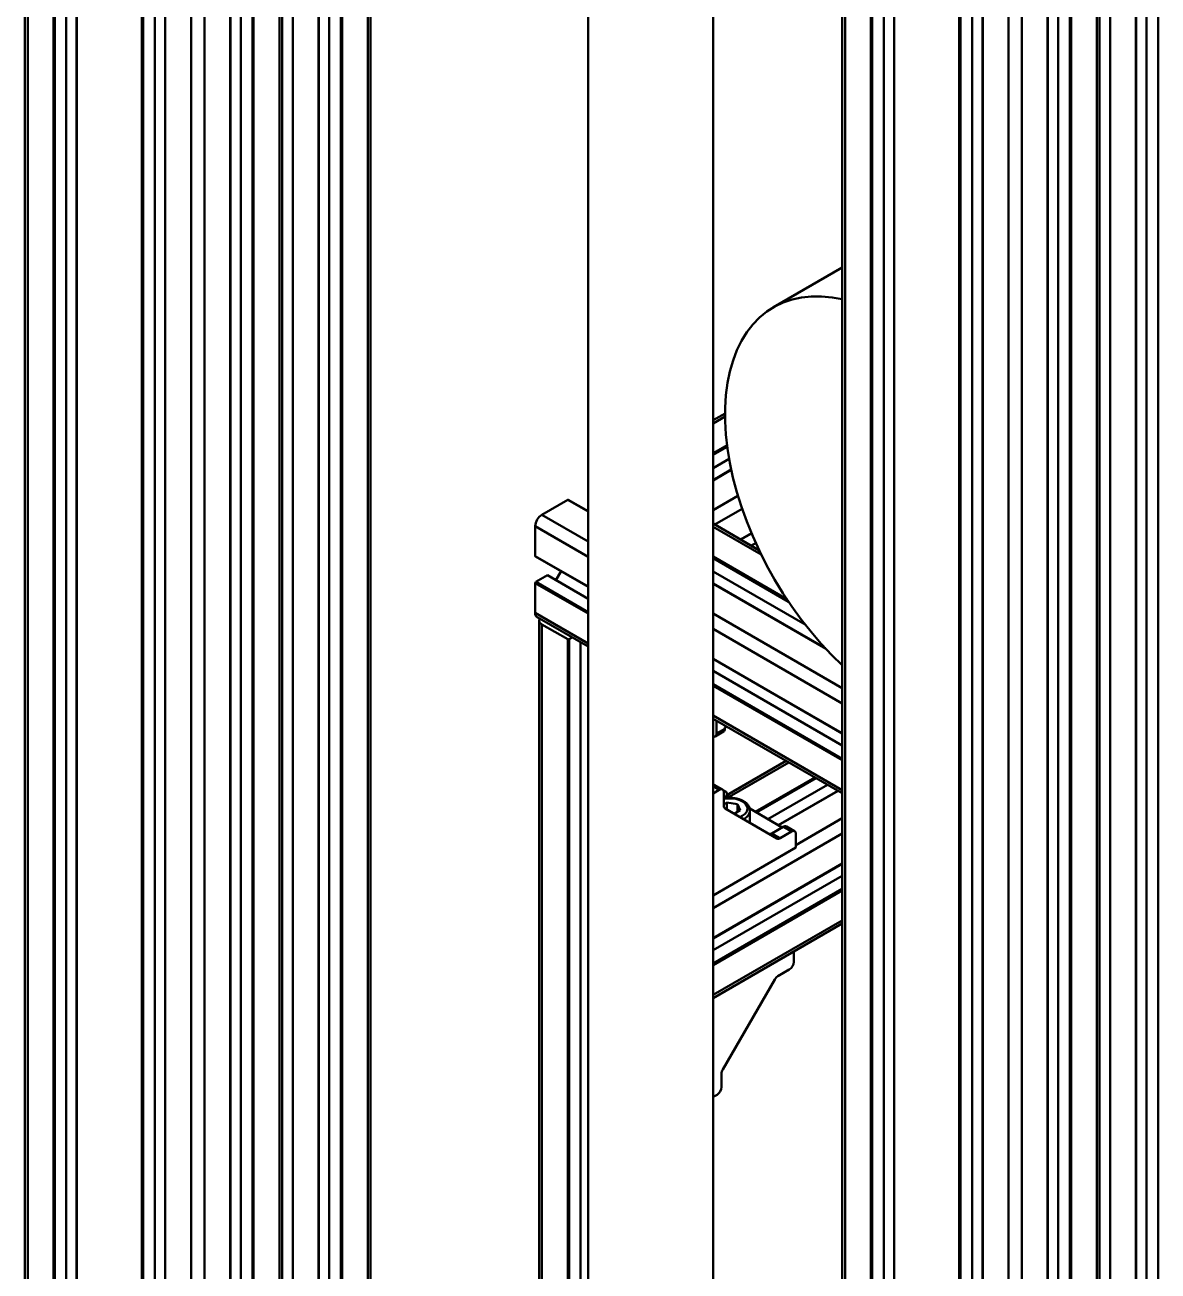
# Model space of a CAD drawing. Header units: millimetres. Extents: x 32504 to 36677, y 41990 to 42879.
# Drawn here: x 33424.8 to 33497.4, y 42465.5 to 42545.3 of the extents above; entities that cross this region are included whole.
import ezdxf

# ---------------------------------------------------------------- set-up
doc = ezdxf.new("R2010")
doc.units = ezdxf.units.MM
doc.layers.add('Net_dam', color=7, linetype='Continuous', lineweight=50)

msp = doc.modelspace()

# ---------------------------------------------------------------- linework, layer by layer
at = {"layer": 'Net_dam'}
for p, q in [((33424.8367, 42713.2077), (33424.8367, 42388.2245)), ((33425.0125, 42712.9628), (33425.0125, 42387.9795)), ((33426.6671, 42712.0076), (33426.6671, 42387.0243)), ((33426.752, 42711.9586), (33426.752, 42387.0243)), ((33427.4874, 42711.5341), (33427.4874, 42387.4489)), ((33428.1486, 42711.1523), (33428.1486, 42386.1834)), ((33428.1662, 42711.1422), (33428.1662, 42386.1589)), ((33432.324, 42708.7419), (33432.324, 42383.7587)), ((33432.4088, 42708.693), (33432.4088, 42383.7587)), ((33433.1442, 42708.2684), (33433.1442, 42384.1832)), ((33433.8055, 42707.8867), (33433.8055, 42382.9178)), ((33433.823, 42707.8766), (33433.823, 42382.8933)), ((33435.4777, 42706.9214), (33435.4777, 42381.9381)), ((33436.3262, 42693.6538), (33436.3262, 42399.0855)), ((33441.1345, 42689.3164), (33441.1345, 42401.8613)), ((33441.3103, 42401.7598), (33441.3103, 42689.4179)), ((33441.983, 42689.5894), (33441.983, 42401.3508)), ((33443.6377, 42689.433), (33443.6377, 42397.4113)), ((33443.6552, 42397.3809), (33443.6552, 42689.4229)), ((33439.395, 42688.3122), (33439.395, 42400.8571)), ((33439.4799, 42688.3612), (33439.4799, 42400.9061)), ((33444.3165, 42689.0411), (33444.3165, 42396.2356)), ((33445.0519, 42688.6166), (33445.0519, 42394.9619)), ((33445.1367, 42688.5676), (33445.1367, 42394.8149)), ((33437.9984, 42400.0508), (33437.9984, 42687.506)), ((33438.6596, 42687.8877), (33438.6596, 42400.4325)), ((33446.7914, 42687.6124), (33446.7914, 42392.9288)), ((33446.9671, 42392.1647), (33446.9671, 42687.511)), ((33437.9808, 42687.4958), (33437.9808, 42400.0407)), ((33477.1626, 42682.8571), (33477.1626, 42358.0174)), ((33477.3384, 42357.7724), (33477.3384, 42682.7557)), ((33478.993, 42356.8172), (33478.993, 42681.8005)), ((33479.0779, 42356.8172), (33479.0779, 42681.7515)), ((33479.8133, 42357.2418), (33479.8133, 42681.327)), ((33496.6424, 42357.2418), (33496.6424, 42681.327)), ((33497.3778, 42356.8172), (33497.3778, 42681.7515)), ((33480.4745, 42680.9452), (33480.4745, 42355.9763)), ((33480.4921, 42355.9518), (33480.4921, 42680.9351)), ((33495.9636, 42355.9518), (33495.9636, 42680.9351)), ((33495.9812, 42355.9763), (33495.9812, 42680.9452)), ((33493.6362, 42354.7517), (33493.6362, 42679.5915)), ((33494.3089, 42354.9966), (33494.3089, 42679.9799)), ((33493.4604, 42354.5068), (33493.4604, 42679.49)), ((33484.6499, 42353.5516), (33484.6499, 42678.5348)), ((33484.7347, 42353.5516), (33484.7347, 42678.4859)), ((33485.4701, 42353.9761), (33485.4701, 42678.0613)), ((33490.9855, 42353.9761), (33490.9855, 42678.0613)), ((33491.7209, 42353.5516), (33491.7209, 42678.4859)), ((33491.8058, 42353.5516), (33491.8058, 42678.5348)), ((33486.1314, 42677.6796), (33486.1314, 42352.7107)), ((33486.1489, 42352.6862), (33486.1489, 42677.6695)), ((33490.3067, 42352.6862), (33490.3067, 42677.6695)), ((33490.3243, 42352.7107), (33490.3243, 42677.6796)), ((33487.8036, 42351.731), (33487.8036, 42676.7143)), ((33488.6521, 42351.731), (33488.6521, 42676.7143)), ((33460.8933, 42606.3139), (33460.8933, 42384.1253)), ((33468.8933, 42379.507), (33468.8933, 42606.3139)), ((33477.1626, 42529.7484), (33472.7657, 42527.2101)), ((33469.6587, 42520.4163), (33468.8933, 42519.9744)), ((33469.6591, 42520.2136), (33468.8933, 42519.7715)), ((33469.7859, 42518.3764), (33468.8933, 42517.8611)), ((33469.7976, 42518.2852), (33468.8933, 42517.7632)), ((33469.9171, 42517.505), (33468.8933, 42516.914)), ((33470.0502, 42516.8185), (33468.8933, 42516.1506)), ((33470.0541, 42516.8005), (33468.8933, 42516.1304)), ((33457.9324, 42513.9338), (33459.587, 42514.889)), ((33459.587, 42514.889), (33460.8933, 42514.1349)), ((33460.8933, 42514.1552), (33459.617, 42514.892)), ((33470.4815, 42515.1368), (33468.8933, 42514.22)), ((33457.9324, 42513.9338), (33460.8933, 42512.2245)), ((33470.7468, 42514.3102), (33468.9976, 42513.3004)), ((33457.5081, 42511.2882), (33457.5081, 42513.1989)), ((33457.5081, 42513.1989), (33460.8933, 42511.2447)), ((33471.8287, 42511.6661), (33468.8933, 42513.3606)), ((33468.8933, 42513.1578), (33471.9656, 42511.3842)), ((33471.3441, 42512.7443), (33470.6525, 42512.3451)), ((33470.6701, 42512.3349), (33471.351, 42512.728)), ((33471.618, 42512.1184), (33471.3316, 42511.9531)), ((33457.5081, 42511.2882), (33460.8933, 42509.334)), ((33457.5206, 42511.2608), (33460.8933, 42509.3137)), ((33468.8933, 42511.2474), (33473.6098, 42508.5246)), ((33468.8933, 42511.1494), (33473.7164, 42508.3651)), ((33457.5506, 42509.6307), (33458.286, 42510.0552)), ((33457.5506, 42509.6307), (33460.8933, 42507.7009)), ((33458.286, 42510.0552), (33460.8933, 42508.55)), ((33458.8327, 42509.7395), (33459.1635, 42510.3123)), ((33468.8933, 42510.3002), (33474.7812, 42506.9012)), ((33457.5081, 42507.6465), (33457.5081, 42509.5572)), ((33457.5081, 42509.5572), (33460.8933, 42507.603)), ((33476.0659, 42505.3962), (33468.8933, 42509.5369)), ((33468.8933, 42509.5166), (33476.1069, 42505.3523)), ((33457.5081, 42507.6465), (33460.8933, 42505.6922)), ((33457.6324, 42507.3718), (33460.8933, 42505.4893)), ((33468.8933, 42507.6062), (33477.1626, 42502.8324)), ((33457.7567, 42507.1565), (33457.7567, 42448.3656)), ((33457.9324, 42506.9116), (33459.587, 42505.9564)), ((33457.9324, 42506.9116), (33457.9324, 42448.1207)), ((33468.8933, 42506.6264), (33477.1626, 42501.8526)), ((33459.587, 42505.9564), (33459.587, 42447.1655)), ((33459.6719, 42505.9564), (33459.878, 42506.0754)), ((33459.6719, 42505.9564), (33459.6719, 42447.1655)), ((33460.4073, 42505.7699), (33460.4073, 42447.59)), ((33468.8933, 42504.7157), (33477.1626, 42499.9419)), ((33468.8933, 42504.6954), (33477.1626, 42499.9216)), ((33468.8933, 42503.9317), (33477.1626, 42499.1579)), ((33468.8933, 42503.0826), (33477.1626, 42498.3088)), ((33468.8933, 42502.9846), (33477.1626, 42498.2109)), ((33468.8933, 42501.0739), (33477.1626, 42496.3002)), ((33468.8933, 42500.871), (33477.1626, 42496.0972)), ((33469.0218, 42499.7399), (33469.5522, 42500.046)), ((33469.1047, 42499.923), (33469.1047, 42500.749)), ((33469.1047, 42499.923), (33469.635, 42500.2292)), ((33469.7493, 42500.3768), (33469.635, 42500.3108)), ((33469.635, 42500.3108), (33469.635, 42500.2292)), ((33468.8933, 42499.6648), (33469.3471, 42499.9268)), ((33473.5641, 42498.1746), (33469.7764, 42495.988)), ((33473.7398, 42498.0732), (33469.925, 42495.8709)), ((33475.3945, 42497.118), (33471.5797, 42494.9157)), ((33475.4793, 42497.069), (33471.6645, 42494.8667)), ((33468.8933, 42496.5491), (33469.2885, 42496.3209)), ((33468.8933, 42496.0928), (33469.2885, 42496.3209)), ((33469.4885, 42496.3407), (33468.9582, 42496.6469)), ((33469.6936, 42496.2215), (33469.5004, 42496.333)), ((33469.5714, 42496.1576), (33469.5714, 42495.3131)), ((33476.2148, 42496.6444), (33472.4, 42494.4421)), ((33476.8759, 42496.2627), (33473.0612, 42494.0605)), ((33476.8935, 42496.2526), (33473.0787, 42494.0503)), ((33469.5714, 42495.8383), (33469.7764, 42495.9567)), ((33469.7733, 42495.5077), (33469.5714, 42495.3912)), ((33470.4447, 42495.4039), (33469.7733, 42495.5077)), ((33469.7733, 42495.0612), (33469.7733, 42495.5077)), ((33469.7764, 42495.9567), (33469.7764, 42496.0384)), ((33470.0409, 42495.804), (33469.7764, 42495.9567)), ((33470.4447, 42495.4039), (33470.6247, 42495.0162)), ((33470.4447, 42494.9124), (33470.4447, 42495.4039)), ((33469.6542, 42495.1299), (33472.9816, 42493.2084)), ((33470.2378, 42494.7929), (33470.6247, 42495.0162)), ((33473.3119, 42493.9157), (33471.2354, 42495.1144)), ((33471.2532, 42494.2065), (33471.2532, 42494.9895)), ((33477.1626, 42494.4975), (33474.1959, 42492.7848)), ((33470.8725, 42494.4588), (33470.844, 42494.4429)), ((33473.3827, 42493.9566), (33472.6513, 42493.5344)), ((33473.3827, 42493.9566), (33473.913, 42493.6504)), ((33474.113, 42493.6702), (33473.5827, 42493.9764)), ((33477.1626, 42493.5178), (33468.8933, 42488.744)), ((33472.6513, 42493.5344), (33473.1816, 42493.2282)), ((33473.1816, 42493.2282), (33473.913, 42493.6504)), ((33474.1959, 42493.4871), (33474.1959, 42492.6216)), ((33474.1959, 42492.6216), (33468.8933, 42489.5605)), ((33477.1626, 42491.6071), (33468.8933, 42486.8333)), ((33468.8933, 42486.813), (33477.1626, 42491.5868)), ((33477.1626, 42490.823), (33468.8933, 42486.0492)), ((33477.1626, 42489.974), (33468.8933, 42485.2002)), ((33477.1626, 42489.876), (33468.8933, 42485.1022)), ((33477.1626, 42487.9653), (33468.8933, 42483.1915)), ((33468.8933, 42482.9885), (33477.1626, 42487.7623)), ((33474.0544, 42485.3053), (33474.0544, 42485.968)), ((33469.5128, 42478.4188), (33472.8402, 42484.1821)), ((33473.0402, 42484.3932), (33473.7716, 42484.8154)), ((33469.43, 42477.2955), (33469.43, 42478.1401)), ((33468.8933, 42476.6591), (33469.1471, 42476.8056))]:
    msp.add_line(p, q, dxfattribs=at)
at = {"layer": 'Net_dam', "flags": 128}
for points in [[(33470.714, 42525.0596), (33471.055, 42525.611), (33471.4398, 42526.1081), (33471.8668, 42526.5485), (33472.3337, 42526.9302), (33472.8385, 42527.2513), (33473.3786, 42527.5103), (33473.9516, 42527.706), (33474.5546, 42527.8374), (33475.1849, 42527.9039), (33475.8393, 42527.9052), (33476.5149, 42527.8413), (33477.1626, 42527.7229)], [(33477.1626, 42504.298), (33476.493, 42504.9496), (33475.8181, 42505.667), (33475.1644, 42506.4252), (33474.5349, 42507.2205), (33473.9328, 42508.0492), (33473.3608, 42508.9073), (33472.8218, 42509.7907), (33472.3182, 42510.6952), (33471.8525, 42511.6165), (33471.4269, 42512.5502), (33471.0434, 42513.4918), (33470.7038, 42514.4369), (33470.4098, 42515.381), (33470.1628, 42516.3196), (33469.9639, 42517.2481), (33469.8141, 42518.1622), (33469.7141, 42519.0575), (33469.6644, 42519.9298), (33469.6652, 42520.7748), (33469.7166, 42521.5886), (33469.8182, 42522.3673), (33469.9695, 42523.1072), (33470.17, 42523.8047), (33470.4185, 42524.4565), (33470.714, 42525.0596)], [(33468.8912, 42499.7296), (33468.9301, 42499.7221), (33468.979, 42499.724), (33469.0218, 42499.7399), (33469.057, 42499.7691), (33469.0832, 42499.8105), (33469.0993, 42499.8624), (33469.1047, 42499.923)], [(33469.3471, 42499.9268), (33469.3471, 42499.9268), (33469.359, 42499.9345)], [(33468.9582, 42496.6469), (33468.9153, 42496.6628), (33468.8933, 42496.6654)], [(33469.563, 42496.2318), (33469.6018, 42496.2393), (33469.6507, 42496.2374), (33469.6936, 42496.2215), (33469.7288, 42496.1923), (33469.7549, 42496.1509), (33469.771, 42496.0989), (33469.7764, 42496.0384)], [(33470.6057, 42494.5805), (33470.7593, 42494.6548), (33470.9345, 42494.7851), (33471.0479, 42494.9365), (33471.0927, 42495.0994), (33471.0658, 42495.2637), (33470.969, 42495.4189), (33470.8083, 42495.5553), (33470.594, 42495.6644), (33470.3394, 42495.7393), (33470.0605, 42495.7753), (33469.7749, 42495.7701), (33469.5714, 42495.7402)]]:
    msp.add_lwpolyline(points, dxfattribs=at)
at = {"layer": 'Net_dam'}
for centre, radius, start, end in [((33459.6046, 42514.8645), 0.0302, 65.692881, 125.617577), ((33458.4293, 42513.157), 0.9221, 122.605478, 177.394522), ((33457.5375, 42511.285), 0.0296, 173.701153, 234.986667), ((33457.6002, 42509.553), 0.0922, 122.605478, 177.394522), ((33457.8021, 42507.614), 0.2958, 173.701152, 234.986667), ((33458.0221, 42507.1544), 0.2588, 151.450922, 249.719467), ((33459.6295, 42506.0383), 0.0922, 242.609672, 297.390328), ((33469.439, 42500.2075), 0.1972, 305.013333, 6.298847), ((33469.3989, 42496.1856), 0.1747, 350.785963, 129.203285), ((33469.7716, 42495.2933), 0.2012, 174.379621, 234.301961), ((33470.6193, 42495.0429), 0.6366, 293.432238, 354.720947), ((33473.4999, 42493.793), 0.2012, 65.692881, 125.617577), ((33474.0234, 42493.5151), 0.1747, 350.785963, 129.203285), ((33472.5335, 42493.6998), 0.2031, 247.423597, 305.46513), ((33473.0645, 42493.3918), 0.2012, 245.686048, 305.618173), ((33473.4403, 42485.3333), 0.6147, 302.605478, 357.394522), ((33473.3456, 42483.9036), 0.577, 121.954672, 151.144391), ((33470.0067, 42478.1204), 0.5771, 148.856272, 178.043501), ((33468.8159, 42477.3234), 0.6147, 302.605478, 357.394522)]:
    msp.add_arc(centre, radius, start, end, dxfattribs=at)
msp.add_open_spline([(33471.2484, 42494.9831), (33471.2467, 42495.0342), (33471.2429, 42495.1468), (33471.1628, 42495.3103), (33471.0313, 42495.4649), (33470.8471, 42495.5978), (33470.6179, 42495.7035), (33470.3541, 42495.776), (33470.0713, 42495.81), (33469.8038, 42495.81), (33469.6416, 42495.7813), (33469.5714, 42495.7689)], degree=3, knots=[0, 0, 0, 0, 0.0904714, 0.1991359, 0.3102353, 0.4266559, 0.5467228, 0.6674819, 0.7878913, 0.9081225, 1, 1, 1, 1], dxfattribs=at)

doc.saveas('drawing.dxf')
